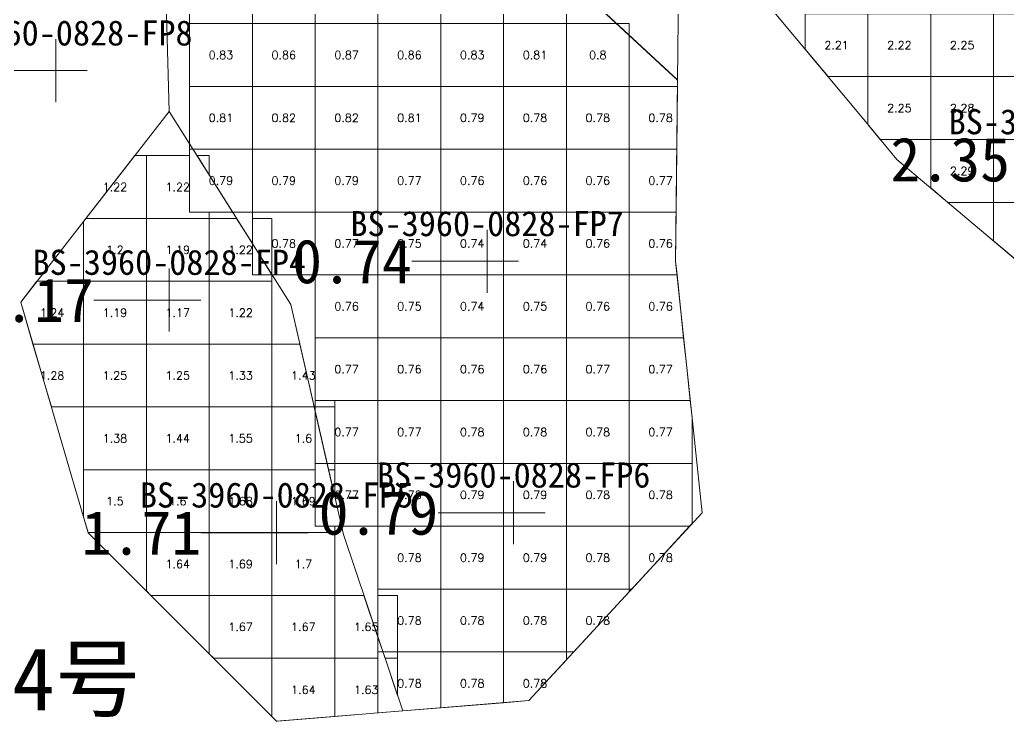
# Model space of a CAD drawing. Header units: inches. Extents: x 469941 to 470089, y 4349675 to 4349818.
# Drawn here: x 470049.39 to 470065.12, y 4349685.53 to 4349696.69 of the extents above; entities that cross this region are included whole.
import ezdxf
from ezdxf.enums import TextEntityAlignment as Align

# ---------------------------------------------------------------- set-up
doc = ezdxf.new("R2010")
doc.units = ezdxf.units.IN
doc.header["$MEASUREMENT"] = 0
for name, color, linetype, lineweight in [('0.500-1.000', 7, 'Continuous', 0), ('1.000-1.500', 7, 'Continuous', 0), ('1.500-3.000', 7, 'Continuous', 0), ('3.000-999.000', 7, 'Continuous', 0), ('孔口文字', 7, 'Continuous', 0), ('点', 7, 'Continuous', 0), ('爆区方格网', 7, 'Continuous', 0), ('线条', 7, 'Continuous', 0), ('钻孔', 7, 'Continuous', 0)]:
    doc.layers.add(name, color=color, linetype=linetype, lineweight=lineweight)
doc.styles.add('3dmine_textStyle_1', font='txt.shx', dxfattribs={"height": 1, "bigfont": 'gbcbig.shx'})
doc.styles.add('3dmine_textStyle_3', font='宋体.ttf', dxfattribs={"height": 1})
doc.styles.add('3dmine_textStyle_4', font='simsunb.ttf', dxfattribs={"height": 1})

msp = doc.modelspace()

# ---------------------------------------------------------------- hatches: boundary and pattern name
at = {"layer": '钻孔', "linetype": 'Continuous', "lineweight": 0, "true_color": 0x808080, "extrusion": (0, 1, 0)}
msp.add_hatch(color=8, dxfattribs=at).paths.add_polyline_path([(-470050.96, 3949.547), (-470049.96, 3949.547), (-470049.96, 3960.547), (-470050.96, 3960.547)], flags=0)
at = {"layer": '钻孔', "linetype": 'Continuous', "lineweight": 0, "true_color": 0x00ffff, "extrusion": (0, 1, 0)}
for points in [[(-470057.827, 3949.677), (-470056.827, 3949.677), (-470056.827, 3960.677), (-470057.827, 3960.677)], [(-470058.249, 3949.527), (-470057.249, 3949.527), (-470057.249, 3960.527), (-470058.249, 3960.527)]]:
    msp.add_hatch(color=4, dxfattribs=at).paths.add_polyline_path(points, flags=0)
at = {"layer": '钻孔', "linetype": 'Continuous', "lineweight": 0, "true_color": 0x0000ff, "extrusion": (0, 1, 0)}
msp.add_hatch(color=5, dxfattribs=at).paths.add_polyline_path([(-470052.766, 3950.349), (-470051.766, 3950.349), (-470051.766, 3960.349), (-470052.766, 3960.349)], flags=0)
at = {"layer": '钻孔', "linetype": 'Continuous', "lineweight": 0, "true_color": 0xff0000, "extrusion": (0, 1, 0)}
msp.add_hatch(color=1, dxfattribs=at).paths.add_polyline_path([(-470054.475, 3949.541), (-470053.475, 3949.541), (-470053.475, 3960.541), (-470054.475, 3960.541)], flags=0)

# ---------------------------------------------------------------- linework, layer by layer
at = {"layer": '0.500-1.000', "color": 4, "linetype": 'Continuous', "lineweight": 0, "true_color": 0x00ffff}
msp.add_lwpolyline([(470056.407, 4349698.924), (470058.858, 4349696.66), (470059.858, 4349695.736), (470059.827, 4349692.85), (470060.005, 4349691.162), (470060.249, 4349688.849), (470057.493, 4349685.859), (470055.484, 4349685.695), (470054.538, 4349688.504), (470054.072, 4349690.537), (470053.699, 4349692.161), (470052.592, 4349693.921), (470051.766, 4349695.234), (470051.689, 4349697.962)], dxfattribs=at)
at = {"layer": '1.000-1.500', "color": 5, "linetype": 'Continuous', "lineweight": 0, "true_color": 0x0000ff}
msp.add_lwpolyline([(470053.699, 4349692.161), (470053.965, 4349691.003), (470054.538, 4349688.504), (470055.484, 4349685.695), (470053.475, 4349685.531), (470050.475, 4349688.531), (470050.253, 4349689.29), (470049.4, 4349692.201), (470051.766, 4349695.234), (470053.699, 4349692.161)], dxfattribs=at)
at = {"layer": '1.500-3.000', "color": 1, "linetype": 'Continuous', "lineweight": 0, "true_color": 0xff0000}
msp.add_lwpolyline([(470062.903, 4349701.04), (470065.786, 4349697.962), (470066.022, 4349697.716), (470068.836, 4349694.79), (470069.183, 4349694.547), (470073.229, 4349691.71), (470069.658, 4349689.787), (470066.74, 4349691.647), (470066.588, 4349691.744), (470063.352, 4349694.471), (470062.851, 4349695.072), (470059.889, 4349698.624), (470060.28, 4349701.153), (470062.903, 4349701.04)], dxfattribs=at)
at = {"layer": '3.000-999.000', "color": 211, "linetype": 'Continuous', "lineweight": 0, "true_color": 0xff7fff}
msp.add_lwpolyline([(470059.89, 4349698.623), (470059.858, 4349695.733), (470056.407, 4349698.924), (470060.28, 4349701.153), (470059.89, 4349698.623)], dxfattribs=at)
at = {"layer": '点', "color": 138, "linetype": 'Continuous', "lineweight": 0, "true_color": 0x004c4c}
for points, elevation in [([(470049.96, 4349695.384), (470049.96, 4349696.384)], 3960.547), ([(470050.46, 4349695.884), (470049.46, 4349695.884)], 3960.547), ([(470056.827, 4349692.35), (470056.827, 4349693.35)], 3960.677), ([(470051.766, 4349691.734), (470051.766, 4349692.734)], 3960.349), ([(470057.327, 4349692.85), (470056.327, 4349692.85)], 3960.677), ([(470052.266, 4349692.234), (470051.266, 4349692.234)], 3960.349), ([(470057.249, 4349688.349), (470057.249, 4349689.349)], 3960.527), ([(470053.475, 4349688.031), (470053.475, 4349689.031)], 3960.541), ([(470057.749, 4349688.849), (470056.749, 4349688.849)], 3960.527), ([(470053.975, 4349688.531), (470052.975, 4349688.531)], 3960.541)]:
    msp.add_lwpolyline(points, dxfattribs=dict(at, elevation=elevation))
at = {"layer": '爆区方格网', "color": 4, "linetype": 'Continuous', "lineweight": 0, "true_color": 0x00ffff, "elevation": 3960.677}
for points in [[(470053.089, 4349696.633), (470052.089, 4349696.633), (470052.089, 4349697.633), (470053.089, 4349697.633), (470053.089, 4349696.633)], [(470054.089, 4349696.633), (470053.089, 4349696.633), (470053.089, 4349697.633), (470054.089, 4349697.633), (470054.089, 4349696.633)], [(470055.089, 4349696.633), (470054.089, 4349696.633), (470054.089, 4349697.633), (470055.089, 4349697.633), (470055.089, 4349696.633)], [(470056.089, 4349696.633), (470055.089, 4349696.633), (470055.089, 4349697.633), (470056.089, 4349697.633), (470056.089, 4349696.633)], [(470057.089, 4349696.633), (470056.089, 4349696.633), (470056.089, 4349697.633), (470057.089, 4349697.633), (470057.089, 4349696.633)], [(470058.089, 4349697.369), (470058.089, 4349696.633), (470057.089, 4349696.633), (470057.089, 4349697.633), (470057.803, 4349697.633), (470058.089, 4349697.369)], [(470053.089, 4349695.633), (470052.089, 4349695.633), (470052.089, 4349696.633), (470053.089, 4349696.633), (470053.089, 4349695.633)], [(470054.089, 4349695.633), (470053.089, 4349695.633), (470053.089, 4349696.633), (470054.089, 4349696.633), (470054.089, 4349695.633)], [(470055.089, 4349695.633), (470054.089, 4349695.633), (470054.089, 4349696.633), (470055.089, 4349696.633), (470055.089, 4349695.633)], [(470056.089, 4349695.633), (470055.089, 4349695.633), (470055.089, 4349696.633), (470056.089, 4349696.633), (470056.089, 4349695.633)], [(470057.089, 4349695.633), (470056.089, 4349695.633), (470056.089, 4349696.633), (470057.089, 4349696.633), (470057.089, 4349695.633)], [(470058.089, 4349695.633), (470057.089, 4349695.633), (470057.089, 4349696.633), (470058.089, 4349696.633), (470058.089, 4349695.633)], [(470059.089, 4349696.444), (470059.089, 4349695.633), (470058.089, 4349695.633), (470058.089, 4349696.633), (470058.885, 4349696.633), (470059.089, 4349696.444)], [(470059.089, 4349696.447), (470058.888, 4349696.633), (470059.089, 4349696.633), (470059.089, 4349696.447)], [(470053.089, 4349694.633), (470052.089, 4349694.633), (470052.089, 4349695.633), (470053.089, 4349695.633), (470053.089, 4349694.633)], [(470054.089, 4349694.633), (470053.089, 4349694.633), (470053.089, 4349695.633), (470054.089, 4349695.633), (470054.089, 4349694.633)], [(470055.089, 4349694.633), (470054.089, 4349694.633), (470054.089, 4349695.633), (470055.089, 4349695.633), (470055.089, 4349694.633)], [(470056.089, 4349694.633), (470055.089, 4349694.633), (470055.089, 4349695.633), (470056.089, 4349695.633), (470056.089, 4349694.633)], [(470057.089, 4349694.633), (470056.089, 4349694.633), (470056.089, 4349695.633), (470057.089, 4349695.633), (470057.089, 4349694.633)], [(470058.089, 4349694.633), (470057.089, 4349694.633), (470057.089, 4349695.633), (470058.089, 4349695.633), (470058.089, 4349694.633)], [(470059.089, 4349694.633), (470058.089, 4349694.633), (470058.089, 4349695.633), (470059.089, 4349695.633), (470059.089, 4349694.633)], [(470059.846, 4349694.633), (470059.089, 4349694.633), (470059.089, 4349695.633), (470059.857, 4349695.633), (470059.846, 4349694.633)], [(470053.089, 4349693.633), (470052.089, 4349693.633), (470052.089, 4349694.633), (470053.089, 4349694.633), (470053.089, 4349693.633)], [(470054.089, 4349693.633), (470053.089, 4349693.633), (470053.089, 4349694.633), (470054.089, 4349694.633), (470054.089, 4349693.633)], [(470055.089, 4349693.633), (470054.089, 4349693.633), (470054.089, 4349694.633), (470055.089, 4349694.633), (470055.089, 4349693.633)], [(470056.089, 4349693.633), (470055.089, 4349693.633), (470055.089, 4349694.633), (470056.089, 4349694.633), (470056.089, 4349693.633)], [(470057.089, 4349693.633), (470056.089, 4349693.633), (470056.089, 4349694.633), (470057.089, 4349694.633), (470057.089, 4349693.633)], [(470058.089, 4349693.633), (470057.089, 4349693.633), (470057.089, 4349694.633), (470058.089, 4349694.633), (470058.089, 4349693.633)], [(470059.089, 4349693.633), (470058.089, 4349693.633), (470058.089, 4349694.633), (470059.089, 4349694.633), (470059.089, 4349693.633)], [(470059.836, 4349693.633), (470059.089, 4349693.633), (470059.089, 4349694.633), (470059.846, 4349694.633), (470059.836, 4349693.633)], [(470054.089, 4349692.633), (470053.089, 4349692.633), (470053.089, 4349693.633), (470054.089, 4349693.633), (470054.089, 4349692.633)], [(470055.089, 4349692.633), (470054.089, 4349692.633), (470054.089, 4349693.633), (470055.089, 4349693.633), (470055.089, 4349692.633)], [(470056.089, 4349692.633), (470055.089, 4349692.633), (470055.089, 4349693.633), (470056.089, 4349693.633), (470056.089, 4349692.633)], [(470057.089, 4349692.633), (470056.089, 4349692.633), (470056.089, 4349693.633), (470057.089, 4349693.633), (470057.089, 4349692.633)], [(470058.089, 4349692.633), (470057.089, 4349692.633), (470057.089, 4349693.633), (470058.089, 4349693.633), (470058.089, 4349692.633)], [(470059.089, 4349692.633), (470058.089, 4349692.633), (470058.089, 4349693.633), (470059.089, 4349693.633), (470059.089, 4349692.633)], [(470059.827, 4349692.85), (470059.85, 4349692.633), (470059.089, 4349692.633), (470059.089, 4349693.633), (470059.836, 4349693.633), (470059.827, 4349692.85)], [(470055.089, 4349691.633), (470054.089, 4349691.633), (470054.089, 4349692.633), (470055.089, 4349692.633), (470055.089, 4349691.633)], [(470056.089, 4349691.633), (470055.089, 4349691.633), (470055.089, 4349692.633), (470056.089, 4349692.633), (470056.089, 4349691.633)], [(470057.089, 4349691.633), (470056.089, 4349691.633), (470056.089, 4349692.633), (470057.089, 4349692.633), (470057.089, 4349691.633)], [(470058.089, 4349691.633), (470057.089, 4349691.633), (470057.089, 4349692.633), (470058.089, 4349692.633), (470058.089, 4349691.633)], [(470059.089, 4349691.633), (470058.089, 4349691.633), (470058.089, 4349692.633), (470059.089, 4349692.633), (470059.089, 4349691.633)], [(470059.955, 4349691.633), (470059.089, 4349691.633), (470059.089, 4349692.633), (470059.85, 4349692.633), (470059.955, 4349691.633)], [(470055.089, 4349690.633), (470054.089, 4349690.633), (470054.089, 4349691.633), (470055.089, 4349691.633), (470055.089, 4349690.633)], [(470056.089, 4349690.633), (470055.089, 4349690.633), (470055.089, 4349691.633), (470056.089, 4349691.633), (470056.089, 4349690.633)], [(470057.089, 4349690.633), (470056.089, 4349690.633), (470056.089, 4349691.633), (470057.089, 4349691.633), (470057.089, 4349690.633)], [(470058.089, 4349690.633), (470057.089, 4349690.633), (470057.089, 4349691.633), (470058.089, 4349691.633), (470058.089, 4349690.633)], [(470059.089, 4349690.633), (470058.089, 4349690.633), (470058.089, 4349691.633), (470059.089, 4349691.633), (470059.089, 4349690.633)], [(470060.005, 4349691.162), (470060.061, 4349690.633), (470059.089, 4349690.633), (470059.089, 4349691.633), (470059.955, 4349691.633), (470060.005, 4349691.162)], [(470055.089, 4349689.633), (470054.089, 4349689.633), (470054.089, 4349690.633), (470055.089, 4349690.633), (470055.089, 4349689.633)], [(470056.089, 4349689.633), (470055.089, 4349689.633), (470055.089, 4349690.633), (470056.089, 4349690.633), (470056.089, 4349689.633)], [(470057.089, 4349689.633), (470056.089, 4349689.633), (470056.089, 4349690.633), (470057.089, 4349690.633), (470057.089, 4349689.633)], [(470058.089, 4349689.633), (470057.089, 4349689.633), (470057.089, 4349690.633), (470058.089, 4349690.633), (470058.089, 4349689.633)], [(470059.089, 4349689.633), (470058.089, 4349689.633), (470058.089, 4349690.633), (470059.089, 4349690.633), (470059.089, 4349689.633)], [(470060.089, 4349690.366), (470060.089, 4349689.633), (470059.089, 4349689.633), (470059.089, 4349690.633), (470060.061, 4349690.633), (470060.089, 4349690.366)], [(470055.089, 4349688.633), (470054.089, 4349688.633), (470054.089, 4349689.633), (470055.089, 4349689.633), (470055.089, 4349688.633)], [(470056.089, 4349688.633), (470055.089, 4349688.633), (470055.089, 4349689.633), (470056.089, 4349689.633), (470056.089, 4349688.633)], [(470057.089, 4349688.633), (470056.089, 4349688.633), (470056.089, 4349689.633), (470057.089, 4349689.633), (470057.089, 4349688.633)], [(470058.089, 4349688.633), (470057.089, 4349688.633), (470057.089, 4349689.633), (470058.089, 4349689.633), (470058.089, 4349688.633)], [(470059.089, 4349688.633), (470058.089, 4349688.633), (470058.089, 4349689.633), (470059.089, 4349689.633), (470059.089, 4349688.633)], [(470060.089, 4349688.675), (470060.05, 4349688.633), (470059.089, 4349688.633), (470059.089, 4349689.633), (470060.089, 4349689.633), (470060.089, 4349688.675)], [(470056.089, 4349687.633), (470055.089, 4349687.633), (470055.089, 4349688.633), (470056.089, 4349688.633), (470056.089, 4349687.633)], [(470057.089, 4349687.633), (470056.089, 4349687.633), (470056.089, 4349688.633), (470057.089, 4349688.633), (470057.089, 4349687.633)], [(470058.089, 4349687.633), (470057.089, 4349687.633), (470057.089, 4349688.633), (470058.089, 4349688.633), (470058.089, 4349687.633)], [(470059.089, 4349687.633), (470058.089, 4349687.633), (470058.089, 4349688.633), (470059.089, 4349688.633), (470059.089, 4349687.633)], [(470059.128, 4349687.633), (470059.089, 4349687.633), (470059.089, 4349688.633), (470060.05, 4349688.633), (470059.128, 4349687.633)], [(470056.089, 4349686.633), (470055.089, 4349686.633), (470055.089, 4349687.633), (470056.089, 4349687.633), (470056.089, 4349686.633)], [(470057.089, 4349686.633), (470056.089, 4349686.633), (470056.089, 4349687.633), (470057.089, 4349687.633), (470057.089, 4349686.633)], [(470058.089, 4349686.633), (470057.089, 4349686.633), (470057.089, 4349687.633), (470058.089, 4349687.633), (470058.089, 4349686.633)], [(470059.089, 4349687.59), (470058.206, 4349686.633), (470058.089, 4349686.633), (470058.089, 4349687.633), (470059.089, 4349687.633), (470059.089, 4349687.59)], [(470056.089, 4349685.744), (470055.484, 4349685.695), (470055.089, 4349685.663), (470055.089, 4349686.633), (470056.089, 4349686.633), (470056.089, 4349685.744)], [(470057.089, 4349685.826), (470056.089, 4349685.744), (470056.089, 4349686.633), (470057.089, 4349686.633), (470057.089, 4349685.826)], [(470058.089, 4349686.506), (470057.493, 4349685.859), (470057.089, 4349685.826), (470057.089, 4349686.633), (470058.089, 4349686.633), (470058.089, 4349686.506)]]:
    msp.add_lwpolyline(points, dxfattribs=at)
at = {"layer": '爆区方格网', "color": 1, "linetype": 'Continuous', "lineweight": 0, "true_color": 0xff0000, "elevation": 3960.837}
for points in [[(470062.89, 4349695.788), (470062.254, 4349695.788), (470061.89, 4349696.224), (470061.89, 4349696.788), (470062.89, 4349696.788), (470062.89, 4349695.788)], [(470063.89, 4349695.788), (470062.89, 4349695.788), (470062.89, 4349696.788), (470063.89, 4349696.788), (470063.89, 4349695.788)], [(470064.89, 4349695.788), (470063.89, 4349695.788), (470063.89, 4349696.788), (470064.89, 4349696.788), (470064.89, 4349695.788)], [(470065.89, 4349695.788), (470064.89, 4349695.788), (470064.89, 4349696.788), (470065.89, 4349696.788), (470065.89, 4349695.788)], [(470063.89, 4349694.788), (470063.087, 4349694.788), (470062.89, 4349695.025), (470062.89, 4349695.788), (470063.89, 4349695.788), (470063.89, 4349694.788)], [(470064.89, 4349694.788), (470063.89, 4349694.788), (470063.89, 4349695.788), (470064.89, 4349695.788), (470064.89, 4349694.788)], [(470065.89, 4349694.788), (470064.89, 4349694.788), (470064.89, 4349695.788), (470065.89, 4349695.788), (470065.89, 4349694.788)], [(470064.89, 4349693.788), (470064.162, 4349693.788), (470063.89, 4349694.017), (470063.89, 4349694.788), (470064.89, 4349694.788), (470064.89, 4349693.788)], [(470065.89, 4349693.788), (470064.89, 4349693.788), (470064.89, 4349694.788), (470065.89, 4349694.788), (470065.89, 4349693.788)], [(470065.89, 4349692.788), (470065.349, 4349692.788), (470064.89, 4349693.175), (470064.89, 4349693.788), (470065.89, 4349693.788), (470065.89, 4349692.788)]]:
    msp.add_lwpolyline(points, dxfattribs=at)
at = {"layer": '爆区方格网', "color": 5, "linetype": 'Continuous', "lineweight": 0, "true_color": 0x0000ff, "elevation": 3960.541}
for points in [[(470051.401, 4349693.532), (470050.438, 4349693.532), (470051.218, 4349694.532), (470051.401, 4349694.532), (470051.401, 4349693.532)], [(470052.089, 4349693.633), (470052.401, 4349693.633), (470052.401, 4349693.532), (470051.401, 4349693.532), (470051.401, 4349694.532), (470052.089, 4349694.532), (470052.089, 4349693.633)], [(470052.401, 4349694.224), (470052.208, 4349694.532), (470052.401, 4349694.532), (470052.401, 4349694.224)], [(470051.401, 4349692.532), (470050.401, 4349692.532), (470050.401, 4349693.485), (470050.438, 4349693.532), (470051.401, 4349693.532), (470051.401, 4349692.532)], [(470052.401, 4349692.532), (470051.401, 4349692.532), (470051.401, 4349693.532), (470052.401, 4349693.532), (470052.401, 4349692.532)], [(470053.401, 4349692.635), (470053.089, 4349693.131), (470053.089, 4349692.633), (470053.401, 4349692.633), (470053.401, 4349692.532), (470052.401, 4349692.532), (470052.401, 4349693.532), (470052.837, 4349693.532), (470053.089, 4349693.131), (470053.089, 4349693.532), (470053.401, 4349693.532), (470053.401, 4349692.635)], [(470050.401, 4349691.532), (470049.596, 4349691.532), (470049.401, 4349692.198), (470049.401, 4349692.202), (470049.659, 4349692.532), (470050.401, 4349692.532), (470050.401, 4349691.532)], [(470051.401, 4349691.532), (470050.401, 4349691.532), (470050.401, 4349692.532), (470051.401, 4349692.532), (470051.401, 4349691.532)], [(470052.401, 4349691.532), (470051.401, 4349691.532), (470051.401, 4349692.532), (470052.401, 4349692.532), (470052.401, 4349691.532)], [(470053.401, 4349691.532), (470052.401, 4349691.532), (470052.401, 4349692.532), (470053.401, 4349692.532), (470053.401, 4349691.532)], [(470050.401, 4349690.532), (470049.889, 4349690.532), (470049.596, 4349691.532), (470050.401, 4349691.532), (470050.401, 4349690.532)], [(470051.401, 4349690.532), (470050.401, 4349690.532), (470050.401, 4349691.532), (470051.401, 4349691.532), (470051.401, 4349690.532)], [(470052.401, 4349690.532), (470051.401, 4349690.532), (470051.401, 4349691.532), (470052.401, 4349691.532), (470052.401, 4349690.532)], [(470053.401, 4349690.532), (470052.401, 4349690.532), (470052.401, 4349691.532), (470053.401, 4349691.532), (470053.401, 4349690.532)], [(470053.965, 4349691.003), (470054.073, 4349690.532), (470053.401, 4349690.532), (470053.401, 4349691.532), (470053.844, 4349691.532), (470053.965, 4349691.003)], [(470051.401, 4349689.532), (470050.401, 4349689.532), (470050.401, 4349690.532), (470051.401, 4349690.532), (470051.401, 4349689.532)], [(470052.401, 4349689.532), (470051.401, 4349689.532), (470051.401, 4349690.532), (470052.401, 4349690.532), (470052.401, 4349689.532)], [(470053.401, 4349689.532), (470052.401, 4349689.532), (470052.401, 4349690.532), (470053.401, 4349690.532), (470053.401, 4349689.532)], [(470054.401, 4349689.532), (470054.302, 4349689.532), (470054.089, 4349690.462), (470054.089, 4349689.633), (470054.089, 4349689.532), (470053.401, 4349689.532), (470053.401, 4349690.532), (470054.073, 4349690.532), (470054.089, 4349690.462), (470054.089, 4349690.532), (470054.401, 4349690.532), (470054.401, 4349689.532)], [(470054.401, 4349690.532), (470054.089, 4349690.532), (470054.089, 4349690.633), (470054.401, 4349690.633), (470054.401, 4349690.532)], [(470051.401, 4349688.532), (470050.475, 4349688.532), (470050.401, 4349688.783), (470050.401, 4349689.532), (470051.401, 4349689.532), (470051.401, 4349688.532)], [(470052.401, 4349688.532), (470051.401, 4349688.532), (470051.401, 4349689.532), (470052.401, 4349689.532), (470052.401, 4349688.532)], [(470053.401, 4349688.532), (470052.401, 4349688.532), (470052.401, 4349689.532), (470053.401, 4349689.532), (470053.401, 4349688.532)], [(470054.089, 4349688.633), (470054.401, 4349688.633), (470054.401, 4349688.532), (470053.401, 4349688.532), (470053.401, 4349689.532), (470054.089, 4349689.532), (470054.089, 4349688.633)], [(470054.401, 4349689.099), (470054.302, 4349689.532), (470054.401, 4349689.532), (470054.401, 4349689.099)], [(470052.401, 4349687.532), (470051.474, 4349687.532), (470051.401, 4349687.605), (470051.401, 4349688.532), (470052.401, 4349688.532), (470052.401, 4349687.532)], [(470053.401, 4349687.532), (470052.401, 4349687.532), (470052.401, 4349688.532), (470053.401, 4349688.532), (470053.401, 4349687.532)], [(470054.401, 4349687.532), (470053.401, 4349687.532), (470053.401, 4349688.532), (470054.401, 4349688.532), (470054.401, 4349687.532)], [(470053.401, 4349686.532), (470052.474, 4349686.532), (470052.401, 4349686.605), (470052.401, 4349687.532), (470053.401, 4349687.532), (470053.401, 4349686.532)], [(470054.401, 4349686.532), (470053.401, 4349686.532), (470053.401, 4349687.532), (470054.401, 4349687.532), (470054.401, 4349686.532)], [(470055.401, 4349686.532), (470055.202, 4349686.532), (470055.089, 4349686.867), (470055.089, 4349686.633), (470055.089, 4349686.532), (470054.401, 4349686.532), (470054.401, 4349687.532), (470054.865, 4349687.532), (470055.089, 4349686.867), (470055.089, 4349687.532), (470055.401, 4349687.532), (470055.401, 4349686.532)], [(470054.401, 4349685.607), (470053.487, 4349685.532), (470053.474, 4349685.532), (470053.401, 4349685.605), (470053.401, 4349686.532), (470054.401, 4349686.532), (470054.401, 4349685.607)], [(470055.089, 4349685.663), (470055.089, 4349685.663), (470054.401, 4349685.607), (470054.401, 4349686.532), (470055.089, 4349686.532), (470055.089, 4349685.663)], [(470055.401, 4349685.94), (470055.202, 4349686.532), (470055.401, 4349686.532), (470055.401, 4349685.94)]]:
    msp.add_lwpolyline(points, dxfattribs=at)
at = {"layer": '线条', "color": 138, "linetype": 'Continuous', "lineweight": 0, "true_color": 0x004c4c}
for points, elevation in [([(470049.96, 4349695.884), (470049.96, 4349695.884), (470049.96, 4349695.884)], 3960.547), ([(470056.827, 4349692.85), (470056.827, 4349692.85), (470056.827, 4349692.85)], 3960.677), ([(470051.766, 4349692.234), (470051.766, 4349692.234), (470051.766, 4349692.234)], 3960.349), ([(470057.249, 4349688.849), (470057.249, 4349688.849), (470057.249, 4349688.849)], 3960.527), ([(470053.475, 4349688.531), (470053.475, 4349688.531), (470053.475, 4349688.531)], 3960.541)]:
    msp.add_lwpolyline(points, dxfattribs=dict(at, elevation=elevation))
at = {"layer": '钻孔', "color": 8, "linetype": 'Continuous', "lineweight": 0, "true_color": 0x808080}
for elevation in [3960.547, 3949.547]:
    msp.add_lwpolyline([(470049.96, 4349695.884), (470048.76, 4349695.884)], dxfattribs=dict(at, elevation=elevation))
at = {"layer": '钻孔', "color": 4, "linetype": 'Continuous', "lineweight": 0, "true_color": 0x00ffff}
for points, elevation in [([(470056.827, 4349692.85), (470055.627, 4349692.85)], 3960.677), ([(470056.827, 4349692.85), (470055.627, 4349692.85)], 3949.677), ([(470057.249, 4349688.849), (470056.049, 4349688.849)], 3960.527), ([(470057.249, 4349688.849), (470056.049, 4349688.849)], 3949.527)]:
    msp.add_lwpolyline(points, dxfattribs=dict(at, elevation=elevation))
at = {"layer": '钻孔', "color": 5, "linetype": 'Continuous', "lineweight": 0, "true_color": 0x0000ff}
for elevation in [3960.349, 3950.349]:
    msp.add_lwpolyline([(470051.766, 4349692.234), (470050.566, 4349692.234)], dxfattribs=dict(at, elevation=elevation))
at = {"layer": '钻孔', "color": 1, "linetype": 'Continuous', "lineweight": 0, "true_color": 0xff0000}
for elevation in [3960.541, 3949.541]:
    msp.add_lwpolyline([(470053.475, 4349688.531), (470052.275, 4349688.531)], dxfattribs=dict(at, elevation=elevation))

# ---------------------------------------------------------------- texts
at = {"color": 1, "linetype": 'Continuous', "lineweight": 0, "true_color": 0xff0000, "style": '3dmine_textStyle_1'}
for s, p in [('2.21', (470062.39, 4349696.288, 3960.837)), ('2.22', (470063.39, 4349696.288, 3960.837)), ('2.25', (470064.39, 4349696.288, 3960.837)), ('2.25', (470063.39, 4349695.288, 3960.837)), ('2.28', (470064.39, 4349695.288, 3960.837)), ('2.29', (470064.39, 4349694.288, 3960.837))]:
    msp.add_text(s, height=0.13, dxfattribs=at).set_placement(p, align=Align.MIDDLE_CENTER)
at = {"color": 4, "linetype": 'Continuous', "lineweight": 0, "true_color": 0x00ffff, "style": '3dmine_textStyle_1'}
for s, p in [('0.83', (470052.589, 4349696.133, 3960.677)), ('0.86', (470053.589, 4349696.133, 3960.677)), ('0.87', (470054.589, 4349696.133, 3960.677)), ('0.86', (470055.589, 4349696.133, 3960.677)), ('0.83', (470056.589, 4349696.133, 3960.677)), ('0.81', (470057.589, 4349696.133, 3960.677)), ('0.8', (470058.589, 4349696.133, 3960.677)), ('0.81', (470052.589, 4349695.133, 3960.677)), ('0.82', (470053.589, 4349695.133, 3960.677)), ('0.82', (470054.589, 4349695.133, 3960.677)), ('0.81', (470055.589, 4349695.133, 3960.677)), ('0.79', (470056.589, 4349695.133, 3960.677)), ('0.78', (470057.589, 4349695.133, 3960.677)), ('0.78', (470058.589, 4349695.133, 3960.677)), ('0.78', (470059.589, 4349695.133, 3960.677)), ('0.79', (470052.589, 4349694.133, 3960.677)), ('0.79', (470053.589, 4349694.133, 3960.677)), ('0.79', (470054.589, 4349694.133, 3960.677)), ('0.77', (470055.589, 4349694.133, 3960.677)), ('0.76', (470056.589, 4349694.133, 3960.677)), ('0.76', (470057.589, 4349694.133, 3960.677)), ('0.76', (470058.589, 4349694.133, 3960.677)), ('0.77', (470059.589, 4349694.133, 3960.677)), ('0.78', (470053.589, 4349693.133, 3960.677)), ('0.77', (470054.589, 4349693.133, 3960.677)), ('0.75', (470055.589, 4349693.133, 3960.677)), ('0.74', (470056.589, 4349693.133, 3960.677)), ('0.74', (470057.589, 4349693.133, 3960.677)), ('0.76', (470058.589, 4349693.133, 3960.677)), ('0.76', (470059.589, 4349693.133, 3960.677)), ('0.76', (470054.589, 4349692.133, 3960.677)), ('0.75', (470055.589, 4349692.133, 3960.677)), ('0.74', (470056.589, 4349692.133, 3960.677)), ('0.75', (470057.589, 4349692.133, 3960.677)), ('0.76', (470058.589, 4349692.133, 3960.677)), ('0.76', (470059.589, 4349692.133, 3960.677)), ('0.77', (470054.589, 4349691.133, 3960.677)), ('0.76', (470055.589, 4349691.133, 3960.677)), ('0.76', (470056.589, 4349691.133, 3960.677)), ('0.76', (470057.589, 4349691.133, 3960.677)), ('0.77', (470058.589, 4349691.133, 3960.677)), ('0.77', (470059.589, 4349691.133, 3960.677)), ('0.77', (470054.589, 4349690.133, 3960.677)), ('0.77', (470055.589, 4349690.133, 3960.677)), ('0.78', (470056.589, 4349690.133, 3960.677)), ('0.78', (470057.589, 4349690.133, 3960.677)), ('0.78', (470058.589, 4349690.133, 3960.677)), ('0.77', (470059.589, 4349690.133, 3960.677)), ('0.77', (470054.589, 4349689.133, 3960.677)), ('0.78', (470055.589, 4349689.133, 3960.677)), ('0.79', (470056.589, 4349689.133, 3960.677)), ('0.79', (470057.589, 4349689.133, 3960.677)), ('0.78', (470058.589, 4349689.133, 3960.677)), ('0.78', (470059.589, 4349689.133, 3960.677)), ('0.78', (470055.589, 4349688.133, 3960.677)), ('0.79', (470056.589, 4349688.133, 3960.677)), ('0.79', (470057.589, 4349688.133, 3960.677)), ('0.78', (470058.589, 4349688.133, 3960.677)), ('0.78', (470059.589, 4349688.133, 3960.677)), ('0.78', (470055.589, 4349687.133, 3960.677)), ('0.78', (470056.589, 4349687.133, 3960.677)), ('0.78', (470057.589, 4349687.133, 3960.677)), ('0.78', (470058.589, 4349687.133, 3960.677)), ('0.78', (470055.589, 4349686.133, 3960.677)), ('0.78', (470056.589, 4349686.133, 3960.677)), ('0.78', (470057.589, 4349686.133, 3960.677))]:
    msp.add_text(s, height=0.13, dxfattribs=at).set_placement(p, align=Align.MIDDLE_CENTER)
at = {"color": 5, "linetype": 'Continuous', "lineweight": 0, "true_color": 0x0000ff, "style": '3dmine_textStyle_1'}
for s, p in [('1.22', (470050.901, 4349694.032, 3960.541)), ('1.22', (470051.901, 4349694.032, 3960.541)), ('1.2', (470050.901, 4349693.032, 3960.541)), ('1.19', (470051.901, 4349693.032, 3960.541)), ('1.22', (470052.901, 4349693.032, 3960.541)), ('1.24', (470049.901, 4349692.032, 3960.541)), ('1.19', (470050.901, 4349692.032, 3960.541)), ('1.17', (470051.901, 4349692.032, 3960.541)), ('1.22', (470052.901, 4349692.032, 3960.541)), ('1.28', (470049.901, 4349691.032, 3960.541)), ('1.25', (470050.901, 4349691.032, 3960.541)), ('1.25', (470051.901, 4349691.032, 3960.541)), ('1.33', (470052.901, 4349691.032, 3960.541)), ('1.43', (470053.901, 4349691.032, 3960.541)), ('1.38', (470050.901, 4349690.032, 3960.541)), ('1.44', (470051.901, 4349690.032, 3960.541)), ('1.55', (470052.901, 4349690.032, 3960.541)), ('1.6', (470053.901, 4349690.032, 3960.541)), ('1.5', (470050.901, 4349689.032, 3960.541)), ('1.6', (470051.901, 4349689.032, 3960.541)), ('1.68', (470052.901, 4349689.032, 3960.541)), ('1.69', (470053.901, 4349689.032, 3960.541)), ('1.64', (470051.901, 4349688.032, 3960.541)), ('1.69', (470052.901, 4349688.032, 3960.541)), ('1.7', (470053.901, 4349688.032, 3960.541)), ('1.67', (470052.901, 4349687.032, 3960.541)), ('1.67', (470053.901, 4349687.032, 3960.541)), ('1.65', (470054.901, 4349687.032, 3960.541)), ('1.64', (470053.901, 4349686.032, 3960.541)), ('1.63', (470054.901, 4349686.032, 3960.541))]:
    msp.add_text(s, height=0.13, dxfattribs=at).set_placement(p, align=Align.MIDDLE_CENTER)
at = {"color": 7, "linetype": 'Continuous', "lineweight": 0, "style": '3dmine_textStyle_3'}
msp.add_text('4号', height=1, dxfattribs=at).set_placement((470049.265, 4349685.706, 1982.732))
at = {"layer": '孔口文字', "color": 138, "linetype": 'Continuous', "lineweight": 0, "true_color": 0x004c4c, "style": '3dmine_textStyle_4'}
for s, p in [('BS-3960-0828-FP8', (470049.96, 4349696.284, 3960.547)), ('BS-3960-0824-P42', (470066.352, 4349694.871, 3960.712)), ('BS-3960-0828-FP7', (470056.827, 4349693.25, 3960.677)), ('BS-3960-0828-FP4', (470051.766, 4349692.634, 3960.349)), ('BS-3960-0828-FP6', (470057.249, 4349689.249, 3960.527)), ('BS-3960-0828-FP5', (470053.475, 4349688.931, 3960.541))]:
    msp.add_text(s, height=0.4, dxfattribs=at).set_placement(p, align=Align.CENTER)
at = {"layer": '钻孔', "color": 4, "linetype": 'Continuous', "lineweight": 0, "true_color": 0x00ffff, "style": '3dmine_textStyle_4'}
for s, p in [('2.35', (470065.152, 4349694.471, 3960.712)), ('0.74', (470055.627, 4349692.85, 3960.677)), ('0.79', (470056.049, 4349688.849, 3960.527))]:
    msp.add_text(s, height=0.7, dxfattribs=at).set_placement(p, align=Align.MIDDLE_RIGHT)
at = {"layer": '钻孔', "color": 5, "linetype": 'Continuous', "lineweight": 0, "true_color": 0x0000ff, "style": '3dmine_textStyle_4'}
msp.add_text('1.17', height=0.7, dxfattribs=at).set_placement((470050.566, 4349692.234, 3960.349), align=Align.MIDDLE_RIGHT)
at = {"layer": '钻孔', "color": 1, "linetype": 'Continuous', "lineweight": 0, "true_color": 0xff0000, "style": '3dmine_textStyle_4'}
msp.add_text('1.71', height=0.7, dxfattribs=at).set_placement((470052.275, 4349688.531, 3960.541), align=Align.MIDDLE_RIGHT)

doc.saveas('drawing.dxf')
